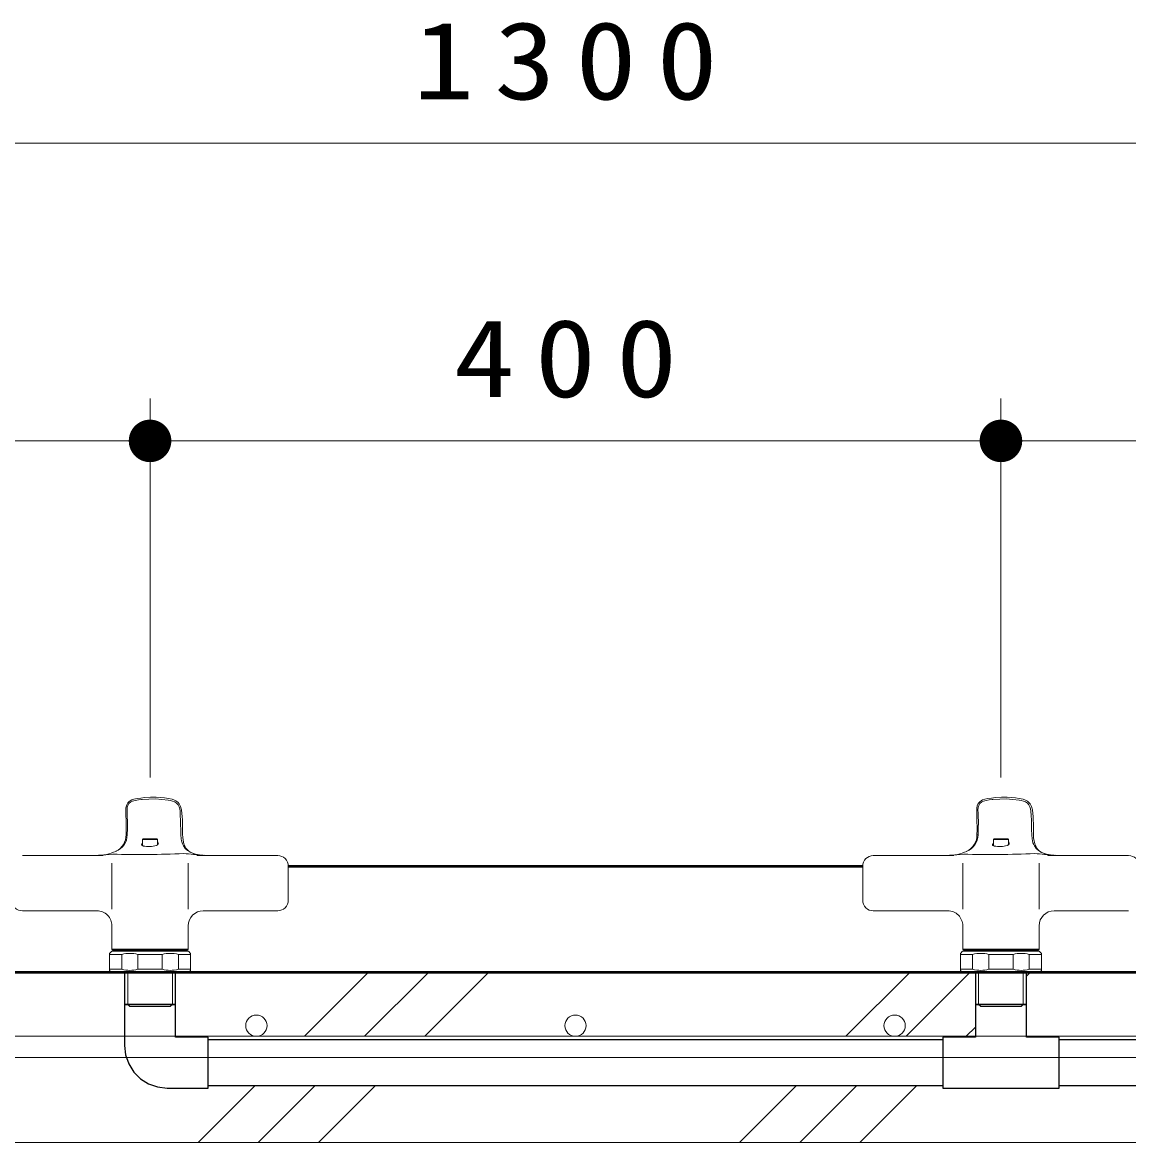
# Model space of a CAD drawing. Units: millimetres on the paper, scale 1:20. Extents: x -385 to 0, y -5 to 267.
# Drawn here: x -107.05 to -81.05, y 154.47 to 180.81 of the extents above; entities that cross this region are included whole.
import ezdxf

# ---------------------------------------------------------------- set-up
doc = ezdxf.new("R2010")
doc.units = ezdxf.units.MM
doc.linetypes.add('USER1', pattern=[4.5, 2.5, -2])
doc.linetypes.add('USER4', pattern=[8, 5, -3])
doc.layers.add('LY_1', color=2, linetype='Continuous', lineweight=13)
doc.styles.add('ＭＳ ゴシック', font='')
doc.styles.get('ＭＳ ゴシック').set_extended_font_data('MS Gothic')

# ---------------------------------------------------------------- blocks, each defined once
blk = doc.blocks.new('filled_dot')
at = {"color": 0, "linetype": 'Continuous', "lineweight": -2, "const_width": 1.25}
blk.add_lwpolyline([(-0.625, 0, 1), (0.625, 0, 1)], format="xyb", close=True, dxfattribs=at)

msp = doc.modelspace()

# ---------------------------------------------------------------- linework, layer by layer
at = {"layer": 'LY_1', "color": 7}
for p, q in [((-126.55, 177.965), (-61.55, 177.965)), ((-104.05, 163.049), (-104.05, 171.965)), ((-84.05, 163.049), (-84.05, 171.965)), ((-126.55, 170.965), (-104.05, 170.965)), ((-104.05, 170.965), (-84.05, 170.965)), ((-84.05, 170.965), (-61.55, 170.965)), ((-103.875, 161.594), (-104.225, 161.594)), ((-83.875, 161.594), (-84.225, 161.594)), ((-104.949, 159.955), (-104.949, 161.034)), ((-103.151, 159.955), (-103.151, 161.034)), ((-84.949, 159.955), (-84.949, 161.034)), ((-83.151, 159.955), (-83.151, 161.034)), ((-104.948, 159.015), (-103.152, 159.015)), ((-84.948, 159.015), (-83.152, 159.015)), ((-100.422, 156.965), (-98.922, 158.465)), ((-99.008, 156.965), (-97.508, 158.465)), ((-97.593, 156.965), (-96.093, 158.465)), ((-87.694, 156.965), (-86.194, 158.465)), ((-86.28, 156.965), (-84.78, 158.465)), ((-83.45, 158.381), (-83.365, 158.465)), ((-84.865, 156.965), (-84.65, 157.181)), ((-102.922, 154.465), (-101.581, 155.806)), ((-101.508, 154.465), (-100.167, 155.806)), ((-100.093, 154.465), (-98.753, 155.806)), ((-90.194, 154.465), (-88.853, 155.806)), ((-88.78, 154.465), (-87.439, 155.806)), ((-87.365, 154.465), (-86.025, 155.806)), ((-116.55, 154.465), (-71.55, 154.465))]:
    msp.add_line(p, q, dxfattribs=at)
at = {"layer": 'LY_1'}
for p, q in [((-104.48, 162.522), (-104.518, 162.502)), ((-104.432, 162.538), (-104.48, 162.522)), ((-104.355, 162.555), (-104.432, 162.538)), ((-104.396, 162.511), (-104.325, 162.521)), ((-104.269, 162.567), (-104.355, 162.555)), ((-104.325, 162.521), (-104.254, 162.53)), ((-104.177, 162.577), (-104.269, 162.567)), ((-104.254, 162.53), (-104.237, 162.532)), ((-104.237, 162.532), (-104.079, 162.544)), ((-104.04, 162.587), (-104.177, 162.577)), ((-104.079, 162.544), (-103.924, 162.545)), ((-103.905, 162.587), (-104.04, 162.587)), ((-103.924, 162.545), (-103.771, 162.536)), ((-103.806, 162.58), (-103.905, 162.587)), ((-103.71, 162.57), (-103.806, 162.58)), ((-103.771, 162.536), (-103.623, 162.518)), ((-103.618, 162.556), (-103.71, 162.57)), ((-103.529, 162.537), (-103.618, 162.556)), ((-103.475, 162.516), (-103.529, 162.537)), ((-84.48, 162.522), (-84.518, 162.502)), ((-84.432, 162.538), (-84.48, 162.522)), ((-84.355, 162.555), (-84.432, 162.538)), ((-84.396, 162.511), (-84.325, 162.521)), ((-84.269, 162.567), (-84.355, 162.555)), ((-84.325, 162.521), (-84.254, 162.53)), ((-84.177, 162.577), (-84.269, 162.567)), ((-84.254, 162.53), (-84.237, 162.532)), ((-84.237, 162.532), (-84.079, 162.544)), ((-84.04, 162.587), (-84.177, 162.577)), ((-84.079, 162.544), (-83.924, 162.545)), ((-83.905, 162.587), (-84.04, 162.587)), ((-83.924, 162.545), (-83.771, 162.536)), ((-83.806, 162.58), (-83.905, 162.587)), ((-83.71, 162.57), (-83.806, 162.58)), ((-83.771, 162.536), (-83.623, 162.518)), ((-83.618, 162.556), (-83.71, 162.57)), ((-83.529, 162.537), (-83.618, 162.556)), ((-83.475, 162.516), (-83.529, 162.537)), ((-104.616, 162.337), (-104.619, 162.28)), ((-104.619, 162.28), (-104.617, 162.159)), ((-104.606, 162.386), (-104.616, 162.337)), ((-104.59, 162.425), (-104.606, 162.386)), ((-104.591, 162.284), (-104.585, 162.349)), ((-104.587, 162.216), (-104.591, 162.284)), ((-104.569, 162.456), (-104.59, 162.425)), ((-104.585, 162.349), (-104.571, 162.395)), ((-104.571, 162.395), (-104.546, 162.436)), ((-104.546, 162.48), (-104.569, 162.456)), ((-104.518, 162.502), (-104.546, 162.48)), ((-104.546, 162.436), (-104.51, 162.469)), ((-104.51, 162.469), (-104.464, 162.492)), ((-104.464, 162.492), (-104.396, 162.511)), ((-103.623, 162.518), (-103.572, 162.51)), ((-103.572, 162.51), (-103.52, 162.496)), ((-103.52, 162.496), (-103.47, 162.475)), ((-103.428, 162.49), (-103.475, 162.516)), ((-103.47, 162.475), (-103.426, 162.445)), ((-103.392, 162.46), (-103.428, 162.49)), ((-103.426, 162.445), (-103.392, 162.405)), ((-103.366, 162.43), (-103.392, 162.46)), ((-103.392, 162.405), (-103.368, 162.361)), ((-103.368, 162.361), (-103.353, 162.312)), ((-103.347, 162.4), (-103.366, 162.43)), ((-103.353, 162.312), (-103.346, 162.262)), ((-103.331, 162.367), (-103.347, 162.4)), ((-103.346, 162.262), (-103.339, 162.159)), ((-103.311, 162.289), (-103.331, 162.367)), ((-103.301, 162.201), (-103.311, 162.289)), ((-84.616, 162.337), (-84.619, 162.28)), ((-84.619, 162.28), (-84.617, 162.159)), ((-84.606, 162.386), (-84.616, 162.337)), ((-84.59, 162.425), (-84.606, 162.386)), ((-84.591, 162.284), (-84.585, 162.349)), ((-84.587, 162.216), (-84.591, 162.284)), ((-84.569, 162.456), (-84.59, 162.425)), ((-84.585, 162.349), (-84.571, 162.395)), ((-84.571, 162.395), (-84.546, 162.436)), ((-84.546, 162.48), (-84.569, 162.456)), ((-84.518, 162.502), (-84.546, 162.48)), ((-84.546, 162.436), (-84.51, 162.469)), ((-84.51, 162.469), (-84.464, 162.492)), ((-84.464, 162.492), (-84.396, 162.511)), ((-83.623, 162.518), (-83.572, 162.51)), ((-83.572, 162.51), (-83.52, 162.496)), ((-83.52, 162.496), (-83.47, 162.475)), ((-83.428, 162.49), (-83.475, 162.516)), ((-83.47, 162.475), (-83.426, 162.445)), ((-83.392, 162.46), (-83.428, 162.49)), ((-83.426, 162.445), (-83.392, 162.405)), ((-83.366, 162.43), (-83.392, 162.46)), ((-83.392, 162.405), (-83.368, 162.361)), ((-83.368, 162.361), (-83.353, 162.312)), ((-83.347, 162.4), (-83.366, 162.43)), ((-83.353, 162.312), (-83.346, 162.262)), ((-83.331, 162.367), (-83.347, 162.4)), ((-83.346, 162.262), (-83.339, 162.159)), ((-83.311, 162.289), (-83.331, 162.367)), ((-83.301, 162.201), (-83.311, 162.289)), ((-104.617, 162.159), (-104.614, 162.049)), ((-104.614, 162.049), (-104.613, 161.992)), ((-104.584, 162.146), (-104.587, 162.216)), ((-104.581, 162), (-104.584, 162.146)), ((-104.583, 161.853), (-104.581, 162)), ((-103.339, 162.159), (-103.335, 162.05)), ((-103.335, 162.05), (-103.332, 161.94)), ((-103.295, 162.132), (-103.301, 162.201)), ((-103.291, 162.051), (-103.295, 162.132)), ((-103.288, 161.959), (-103.291, 162.051)), ((-84.617, 162.159), (-84.614, 162.049)), ((-84.614, 162.049), (-84.613, 161.992)), ((-84.584, 162.146), (-84.587, 162.216)), ((-84.581, 162), (-84.584, 162.146)), ((-84.583, 161.853), (-84.581, 162)), ((-83.339, 162.159), (-83.335, 162.05)), ((-83.335, 162.05), (-83.332, 161.94)), ((-83.295, 162.132), (-83.301, 162.201)), ((-83.291, 162.051), (-83.295, 162.132)), ((-83.288, 161.959), (-83.291, 162.051)), ((-104.612, 161.82), (-104.614, 161.705)), ((-104.613, 161.992), (-104.612, 161.916)), ((-104.612, 161.916), (-104.612, 161.82)), ((-104.587, 161.705), (-104.583, 161.853)), ((-103.332, 161.94), (-103.33, 161.829)), ((-103.33, 161.829), (-103.328, 161.705)), ((-103.287, 161.882), (-103.288, 161.959)), ((-103.286, 161.798), (-103.287, 161.882)), ((-103.285, 161.714), (-103.286, 161.798)), ((-84.612, 161.82), (-84.614, 161.705)), ((-84.613, 161.992), (-84.612, 161.916)), ((-84.612, 161.916), (-84.612, 161.82)), ((-84.587, 161.705), (-84.583, 161.853)), ((-83.332, 161.94), (-83.33, 161.829)), ((-83.33, 161.829), (-83.328, 161.705)), ((-83.287, 161.882), (-83.288, 161.959)), ((-83.286, 161.798), (-83.287, 161.882)), ((-83.285, 161.714), (-83.286, 161.798)), ((-104.614, 161.705), (-104.61, 161.705)), ((-104.61, 161.705), (-104.601, 161.705)), ((-104.601, 161.705), (-104.587, 161.705)), ((-104.248, 161.471), (-104.244, 161.483)), ((-104.246, 161.46), (-104.248, 161.471)), ((-104.244, 161.483), (-104.235, 161.497)), ((-104.235, 161.497), (-104.225, 161.507)), ((-104.225, 161.472), (-104.227, 161.467)), ((-104.225, 161.594), (-104.21, 161.609)), ((-104.225, 161.447), (-104.225, 161.594)), ((-104.21, 161.609), (-103.89, 161.609)), ((-103.89, 161.609), (-103.875, 161.594)), ((-103.864, 161.47), (-103.879, 161.459)), ((-103.871, 161.473), (-103.877, 161.465)), ((-103.875, 161.468), (-103.875, 161.594)), ((-103.875, 161.539), (-103.865, 161.527)), ((-103.873, 161.496), (-103.875, 161.503)), ((-103.871, 161.488), (-103.873, 161.496)), ((-103.87, 161.482), (-103.871, 161.488)), ((-103.87, 161.482), (-103.871, 161.473)), ((-103.865, 161.527), (-103.858, 161.514)), ((-103.856, 161.483), (-103.864, 161.47)), ((-103.858, 161.514), (-103.854, 161.498)), ((-103.854, 161.498), (-103.856, 161.483)), ((-103.328, 161.705), (-103.32, 161.611)), ((-103.32, 161.611), (-103.31, 161.561)), ((-103.31, 161.561), (-103.297, 161.516)), ((-103.297, 161.516), (-103.281, 161.475)), ((-103.282, 161.642), (-103.285, 161.714)), ((-103.274, 161.581), (-103.282, 161.642)), ((-103.281, 161.475), (-103.264, 161.44)), ((-103.264, 161.533), (-103.274, 161.581)), ((-103.252, 161.494), (-103.264, 161.533)), ((-103.24, 161.46), (-103.252, 161.494)), ((-84.614, 161.705), (-84.61, 161.705)), ((-84.61, 161.705), (-84.601, 161.705)), ((-84.601, 161.705), (-84.587, 161.705)), ((-84.248, 161.471), (-84.244, 161.483)), ((-84.246, 161.46), (-84.248, 161.471)), ((-84.244, 161.483), (-84.235, 161.497)), ((-84.235, 161.497), (-84.225, 161.507)), ((-84.225, 161.472), (-84.227, 161.467)), ((-84.225, 161.594), (-84.21, 161.609)), ((-84.225, 161.447), (-84.225, 161.594)), ((-84.21, 161.609), (-83.89, 161.609)), ((-83.89, 161.609), (-83.875, 161.594)), ((-83.864, 161.47), (-83.879, 161.459)), ((-83.871, 161.473), (-83.877, 161.465)), ((-83.875, 161.468), (-83.875, 161.594)), ((-83.875, 161.539), (-83.865, 161.527)), ((-83.873, 161.496), (-83.875, 161.503)), ((-83.871, 161.488), (-83.873, 161.496)), ((-83.87, 161.482), (-83.871, 161.488)), ((-83.87, 161.482), (-83.871, 161.473)), ((-83.865, 161.527), (-83.858, 161.514)), ((-83.856, 161.483), (-83.864, 161.47)), ((-83.858, 161.514), (-83.854, 161.498)), ((-83.854, 161.498), (-83.856, 161.483)), ((-83.328, 161.705), (-83.32, 161.611)), ((-83.32, 161.611), (-83.31, 161.561)), ((-83.31, 161.561), (-83.297, 161.516)), ((-83.297, 161.516), (-83.281, 161.475)), ((-83.282, 161.642), (-83.285, 161.714)), ((-83.274, 161.581), (-83.282, 161.642)), ((-83.281, 161.475), (-83.264, 161.44)), ((-83.264, 161.533), (-83.274, 161.581)), ((-83.252, 161.494), (-83.264, 161.533)), ((-83.24, 161.46), (-83.252, 161.494)), ((-107.05, 161.215), (-105.155, 161.215)), ((-105.073, 161.241), (-105.073, 161.235)), ((-105.073, 161.235), (-105.073, 161.233)), ((-104.24, 161.452), (-104.246, 161.46)), ((-104.228, 161.444), (-104.24, 161.452)), ((-104.227, 161.467), (-104.23, 161.457)), ((-104.23, 161.457), (-104.23, 161.454)), ((-104.212, 161.438), (-104.228, 161.444)), ((-104.21, 161.438), (-104.212, 161.438)), ((-103.905, 161.45), (-103.907, 161.449)), ((-103.887, 161.457), (-103.905, 161.45)), ((-103.898, 161.45), (-103.901, 161.449)), ((-103.879, 161.459), (-103.898, 161.45)), ((-103.877, 161.465), (-103.887, 161.457)), ((-103.264, 161.44), (-103.223, 161.38)), ((-103.223, 161.423), (-103.24, 161.46)), ((-103.205, 161.389), (-103.223, 161.423)), ((-103.223, 161.38), (-103.169, 161.331)), ((-103.18, 161.355), (-103.205, 161.389)), ((-103.148, 161.324), (-103.18, 161.355)), ((-103.169, 161.331), (-103.103, 161.291)), ((-103.109, 161.297), (-103.148, 161.324)), ((-103.055, 161.27), (-103.109, 161.297)), ((-103.103, 161.291), (-103.027, 161.259)), ((-103.016, 161.255), (-103.055, 161.27)), ((-103.027, 161.259), (-103.027, 161.237)), ((-102.954, 161.24), (-103.016, 161.255)), ((-102.89, 161.23), (-102.954, 161.24)), ((-102.945, 161.215), (-101.05, 161.215)), ((-102.838, 161.225), (-102.89, 161.23)), ((-102.838, 161.226), (-102.807, 161.223)), ((-102.826, 161.224), (-102.838, 161.225)), ((-102.757, 161.219), (-102.824, 161.223)), ((-102.787, 161.22), (-102.78, 161.22)), ((-102.738, 161.218), (-102.787, 161.22)), ((-102.778, 161.22), (-102.786, 161.22)), ((-102.527, 161.215), (-102.778, 161.22)), ((-102.752, 161.219), (-102.757, 161.219)), ((-102.668, 161.216), (-102.738, 161.218)), ((-102.579, 161.214), (-102.668, 161.216)), ((-87.05, 161.215), (-85.155, 161.215)), ((-85.073, 161.241), (-85.073, 161.235)), ((-85.073, 161.235), (-85.073, 161.233)), ((-84.24, 161.452), (-84.246, 161.46)), ((-84.228, 161.444), (-84.24, 161.452)), ((-84.227, 161.467), (-84.23, 161.457)), ((-84.23, 161.457), (-84.23, 161.454)), ((-84.212, 161.438), (-84.228, 161.444)), ((-84.21, 161.438), (-84.212, 161.438)), ((-83.905, 161.45), (-83.907, 161.449)), ((-83.887, 161.457), (-83.905, 161.45)), ((-83.898, 161.45), (-83.901, 161.449)), ((-83.879, 161.459), (-83.898, 161.45)), ((-83.877, 161.465), (-83.887, 161.457)), ((-83.264, 161.44), (-83.223, 161.38)), ((-83.223, 161.423), (-83.24, 161.46)), ((-83.205, 161.389), (-83.223, 161.423)), ((-83.223, 161.38), (-83.169, 161.331)), ((-83.18, 161.355), (-83.205, 161.389)), ((-83.148, 161.324), (-83.18, 161.355)), ((-83.169, 161.331), (-83.103, 161.291)), ((-83.109, 161.297), (-83.148, 161.324)), ((-83.055, 161.27), (-83.109, 161.297)), ((-83.103, 161.291), (-83.027, 161.259)), ((-83.016, 161.255), (-83.055, 161.27)), ((-83.027, 161.259), (-83.027, 161.237)), ((-82.954, 161.24), (-83.016, 161.255)), ((-82.89, 161.23), (-82.954, 161.24)), ((-82.945, 161.215), (-81.05, 161.215)), ((-82.838, 161.225), (-82.89, 161.23)), ((-82.838, 161.226), (-82.807, 161.223)), ((-82.826, 161.224), (-82.838, 161.225)), ((-82.757, 161.219), (-82.824, 161.223)), ((-82.787, 161.22), (-82.78, 161.22)), ((-82.738, 161.218), (-82.787, 161.22)), ((-82.778, 161.22), (-82.786, 161.22)), ((-82.527, 161.215), (-82.778, 161.22)), ((-82.752, 161.219), (-82.757, 161.219)), ((-82.668, 161.216), (-82.738, 161.218)), ((-82.579, 161.214), (-82.668, 161.216)), ((-100.8, 160.165), (-100.8, 160.965)), ((-87.3, 160.165), (-87.3, 160.965)), ((-107.05, 159.915), (-105.298, 159.915)), ((-102.802, 159.915), (-101.05, 159.915)), ((-87.05, 159.915), (-85.298, 159.915)), ((-82.802, 159.915), (-81.05, 159.915)), ((-104.948, 159.015), (-104.948, 159.565)), ((-103.152, 159.015), (-103.152, 159.565)), ((-84.948, 159.015), (-84.948, 159.565)), ((-83.152, 159.015), (-83.152, 159.565)), ((-104.95, 158.965), (-105, 158.915)), ((-105, 158.515), (-105, 158.915)), ((-105, 158.89), (-104.715, 158.89)), ((-103.15, 158.965), (-104.95, 158.965)), ((-104.948, 159.015), (-104.923, 158.99)), ((-103.177, 158.99), (-104.923, 158.99)), ((-104.715, 158.54), (-104.715, 158.89)), ((-104.63, 158.99), (-104.63, 158.965)), ((-104.335, 158.54), (-104.335, 158.89)), ((-104.335, 158.89), (-103.765, 158.89)), ((-103.765, 158.54), (-103.765, 158.89)), ((-103.47, 158.99), (-103.47, 158.965)), ((-103.385, 158.54), (-103.385, 158.89)), ((-103.1, 158.89), (-103.385, 158.89)), ((-103.177, 158.99), (-103.152, 159.015)), ((-103.15, 158.965), (-103.1, 158.915)), ((-103.1, 158.515), (-103.1, 158.915)), ((-84.95, 158.965), (-85, 158.915)), ((-85, 158.515), (-85, 158.915)), ((-85, 158.89), (-84.715, 158.89)), ((-83.15, 158.965), (-84.95, 158.965)), ((-84.948, 159.015), (-84.923, 158.99)), ((-83.177, 158.99), (-84.923, 158.99)), ((-84.715, 158.54), (-84.715, 158.89)), ((-84.63, 158.99), (-84.63, 158.965)), ((-84.335, 158.54), (-84.335, 158.89)), ((-84.335, 158.89), (-83.765, 158.89)), ((-83.765, 158.54), (-83.765, 158.89)), ((-83.47, 158.99), (-83.47, 158.965)), ((-83.385, 158.54), (-83.385, 158.89)), ((-83.1, 158.89), (-83.385, 158.89)), ((-83.177, 158.99), (-83.152, 159.015)), ((-83.15, 158.965), (-83.1, 158.915)), ((-83.1, 158.515), (-83.1, 158.915)), ((-105, 158.54), (-104.715, 158.54)), ((-104.95, 158.465), (-105, 158.515)), ((-103.15, 158.465), (-104.95, 158.465)), ((-104.335, 158.54), (-103.765, 158.54)), ((-103.1, 158.54), (-103.385, 158.54)), ((-103.15, 158.465), (-103.1, 158.515)), ((-85, 158.54), (-84.715, 158.54)), ((-84.95, 158.465), (-85, 158.515)), ((-83.15, 158.465), (-84.95, 158.465)), ((-84.335, 158.54), (-83.765, 158.54)), ((-83.1, 158.54), (-83.385, 158.54)), ((-83.15, 158.465), (-83.1, 158.515))]:
    msp.add_line(p, q, dxfattribs=at)
at = {"layer": 'LY_1', "color": 140, "lineweight": 50}
for p, q in [((-100.8, 160.965), (-87.3, 160.965)), ((-63.05, 158.465), (-117.8, 158.465))]:
    msp.add_line(p, q, dxfattribs=at)
at = {"layer": 'LY_1', "color": 4, "lineweight": 25}
for p, q in [((-103.45, 158.465), (-104.65, 158.465)), ((-104.65, 158.465), (-104.65, 157.715)), ((-103.45, 157.715), (-103.45, 158.465)), ((-84.65, 158.465), (-84.65, 157.715)), ((-83.45, 157.715), (-83.45, 158.465)), ((-104.65, 157.715), (-104.65, 156.748)), ((-104.65, 157.715), (-103.45, 157.715)), ((-103.45, 157.715), (-104.65, 157.715)), ((-103.45, 156.948), (-103.45, 157.715)), ((-84.65, 157.715), (-83.45, 157.715)), ((-84.65, 157.715), (-84.65, 156.948)), ((-83.45, 157.715), (-84.65, 157.715)), ((-83.45, 156.948), (-83.45, 157.715)), ((-104.65, 156.748), (-104.625, 156.526)), ((-102.683, 156.948), (-103.45, 156.948)), ((-102.683, 155.748), (-102.683, 156.948)), ((-102.683, 156.891), (-85.417, 156.891)), ((-85.417, 156.948), (-85.417, 155.748)), ((-84.65, 156.948), (-85.417, 156.948)), ((-82.683, 156.948), (-83.45, 156.948)), ((-82.683, 155.748), (-82.683, 156.948)), ((-82.683, 156.891), (-67.917, 156.891)), ((-104.625, 156.526), (-104.551, 156.314)), ((-104.551, 156.314), (-104.432, 156.125)), ((-104.432, 156.125), (-104.273, 155.966)), ((-104.273, 155.966), (-104.084, 155.847)), ((-104.084, 155.847), (-103.873, 155.773)), ((-103.873, 155.773), (-103.65, 155.748)), ((-103.65, 155.748), (-102.683, 155.748)), ((-102.683, 155.806), (-85.417, 155.806)), ((-85.417, 155.748), (-82.683, 155.748)), ((-82.683, 155.806), (-67.917, 155.806))]:
    msp.add_line(p, q, dxfattribs=at)
at = {"layer": 'LY_1', "linetype": 'USER1'}
for p, q in [((-104.575, 158.465), (-104.575, 157.715)), ((-103.525, 158.465), (-103.525, 157.715)), ((-84.575, 158.465), (-84.575, 157.715)), ((-83.525, 158.465), (-83.525, 157.715)), ((-104.525, 157.665), (-104.575, 157.715)), ((-104.525, 157.665), (-103.575, 157.665)), ((-103.575, 157.665), (-103.525, 157.715)), ((-84.525, 157.665), (-84.575, 157.715)), ((-84.525, 157.665), (-83.575, 157.665)), ((-83.575, 157.665), (-83.525, 157.715))]:
    msp.add_line(p, q, dxfattribs=at)
at = {"layer": 'LY_1', "color": 4, "linetype": 'USER4', "lineweight": 25}
msp.add_line((-83.45, 158.465), (-84.65, 158.465), dxfattribs=at)
at = {"layer": 'LY_1', "color": 1}
for p, q in [((-63.8, 156.965), (-124.3, 156.965)), ((-124.3, 156.465), (-63.8, 156.465))]:
    msp.add_line(p, q, dxfattribs=at)
for centre in [(-101.55, 157.215), (-94.05, 157.215), (-86.55, 157.215)]:
    msp.add_circle(centre, 0.25, dxfattribs=at)
at = {"layer": 'LY_1'}
for centre, radius, start, end in [((-105.03, 161.692), 0.416, 294.5202, 1.8482), ((-105.01, 161.709), 0.423, 291.6214, 359.4157), ((-85.03, 161.692), 0.416, 294.5202, 1.8482), ((-85.01, 161.709), 0.423, 291.6214, 359.4157), ((-105.483, 165.66), 4.446, 268.8357, 277.1381), ((-105.478, 164.208), 2.994, 268.173, 277.7647), ((-105.307, 162.3), 1.085, 282.4508, 294.577), ((-104.265, 182.008), 20.77, 268.164, 272.7724), ((-104.224, 161.454), 0.0062, 173.3688, 238.0202), ((-104.193, 161.491), 0.0543, 232.0109, 258.9191), ((-104.081, 162.143), 0.717, 259.6302, 284.513), ((-103.418, 158.685), 2.582, 81.2819, 86.4992), ((-102.804, 161.973), 0.747, 252.6748, 267.3719), ((-102.702, 164.071), 2.853, 263.4673, 268.3184), ((-101.05, 160.965), 0.25, 0, 90.0001), ((-87.05, 160.965), 0.25, 90.0001, 180), ((-85.483, 165.66), 4.446, 268.8357, 277.1381), ((-85.478, 164.208), 2.994, 268.173, 277.7647), ((-85.307, 162.3), 1.085, 282.4508, 294.577), ((-84.265, 182.008), 20.77, 268.164, 272.7724), ((-84.224, 161.454), 0.0062, 173.3688, 238.0202), ((-84.193, 161.491), 0.0543, 232.0109, 258.9191), ((-84.081, 162.143), 0.717, 259.6302, 284.513), ((-83.418, 158.685), 2.582, 81.2819, 86.4992), ((-82.804, 161.973), 0.747, 252.6748, 267.3719), ((-82.702, 164.071), 2.853, 263.4673, 268.3184), ((-81.05, 160.965), 0.25, 0, 90.0001), ((-107.05, 160.165), 0.25, 180, 270.0001), ((-101.05, 160.165), 0.25, 270.0001, 0), ((-87.05, 160.165), 0.25, 180, 270.0001), ((-105.298, 159.565), 0.35, 0, 90.0001), ((-102.802, 159.565), 0.35, 90.0001, 180), ((-85.298, 159.565), 0.35, 0, 90.0001), ((-82.802, 159.565), 0.35, 90.0001, 180), ((-104.525, 158.181), 0.734, 74.9967, 105.0033), ((-103.575, 158.181), 0.734, 74.9967, 105.0033), ((-84.525, 158.181), 0.734, 74.9967, 105.0033), ((-83.575, 158.181), 0.734, 74.9967, 105.0033), ((-104.525, 159.249), 0.734, 254.9967, 285.0033), ((-103.575, 159.249), 0.734, 254.9967, 285.0033), ((-84.525, 159.249), 0.734, 254.9967, 285.0033), ((-83.575, 159.249), 0.734, 254.9967, 285.0033)]:
    msp.add_arc(centre, radius, start, end, dxfattribs=at)

# ---------------------------------------------------------------- block references
at = {"layer": 'LY_1', "color": 7, "xscale": 0.4, "yscale": 0.4, "rotation": 180}
for p in [(-104.05, 170.965), (-84.05, 170.965)]:
    msp.add_blockref('filled_dot', p, dxfattribs=at)
at = {"layer": 'LY_1', "color": 7, "xscale": 0.4, "yscale": 0.4}
for p in [(-104.05, 170.965), (-84.05, 170.965)]:
    msp.add_blockref('filled_dot', p, dxfattribs=at)

# ---------------------------------------------------------------- texts
at = {"layer": 'LY_1', "color": 7, "char_height": 1.833, "attachment_point": 8, "style": 'ＭＳ ゴシック'}
for s, insert in [('\\T1.33;\\W1.15;1300', (-94.05, 178.965)), ('\\T1.33;\\W1.15;400', (-94.05, 171.965))]:
    msp.add_mtext(s, dxfattribs=dict(at, insert=insert))

doc.saveas('drawing.dxf')
